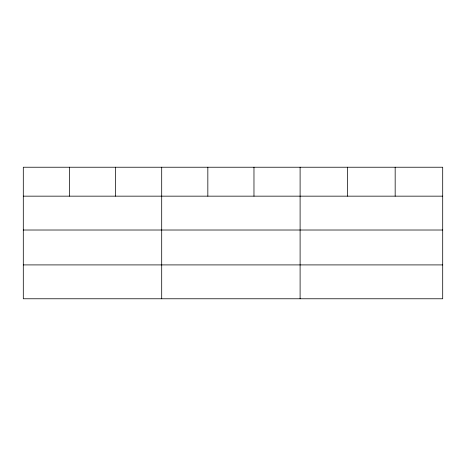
<?xml version="1.0" encoding="UTF-8"?>
<svg xmlns="http://www.w3.org/2000/svg" width="466" height="466" viewBox="0 0 466 466"><rect width="100%" height="100%" fill="white"/><g stroke="black" fill="none" stroke-linecap="round" stroke-linejoin="round"><path stroke-width="0.7" d="M442.7 230.018L442.7 167.23L23.3 167.23L23.3 298.77L442.7 298.77L442.7 230.018L23.3 230.018M23.3 196.157L442.7 196.157M23.3 264.909L442.7 264.909M395.168 167.23L395.168 196.157M347.636 167.23L347.636 196.157M300.104 167.23L300.104 298.77M253.97 167.23L253.97 196.157M207.836 167.23L207.836 196.157M161.702 167.23L161.702 298.77M115.568 167.23L115.568 196.157M69.434 167.23L69.434 196.157"/></g></svg>
